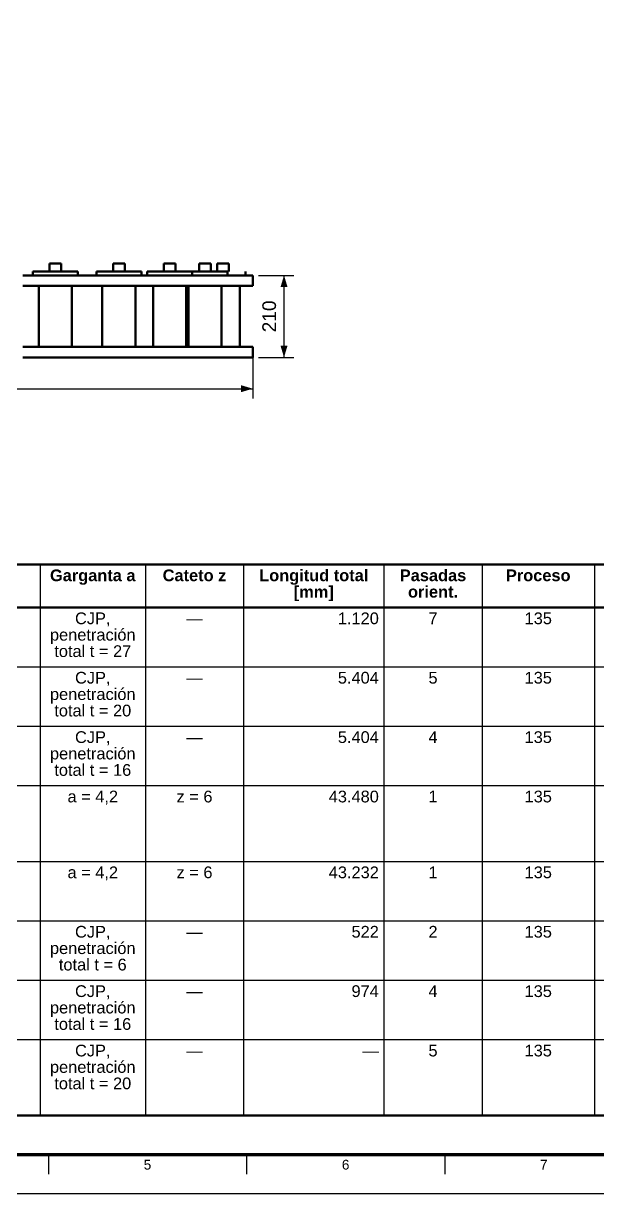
# Model space of a CAD drawing. Header units: millimetres. Extents: x 0 to 841, y 0 to 594.
# Drawn here: x 216.3 to 363.2, y 0 to 299.4 of the extents above; entities that cross this region are included whole.
import ezdxf
from ezdxf.enums import TextEntityAlignment as Align

# ---------------------------------------------------------------- set-up
doc = ezdxf.new("R2010")
doc.units = ezdxf.units.MM
for name, color, linetype, lineweight in [('COTA', 7, 'CONTINUOUS', 25), ('FINA', 7, 'CONTINUOUS', 25), ('MARCO', 7, 'CONTINUOUS', 70), ('TXT', 7, 'CONTINUOUS', 25), ('VIS', 7, 'CONTINUOUS', 50)]:
    doc.layers.add(name, color=color, linetype=linetype, lineweight=lineweight)
doc.styles.add('STD', font='LiberationSans-Regular.ttf')
doc.styles.add('STDB', font='LiberationSans-Bold.ttf')

msp = doc.modelspace()

# ---------------------------------------------------------------- linework, layer by layer
at = {"layer": 'COTA'}
for p, q in [((276.52, 234.96), (285.52, 234.96)), ((283.02, 213.96), (283.02, 234.96)), ((275.02, 215.16), (275.02, 203.46)), ((276.52, 213.96), (285.52, 213.96)), ((75.02, 205.96), (275.02, 205.96))]:
    msp.add_line(p, q, dxfattribs=at)
for points in [[(283.02, 234.96), (282.12, 231.96), (283.92, 231.96)], [(283.02, 213.96), (283.92, 216.96), (282.12, 216.96)], [(275.02, 205.96), (272.02, 206.86), (272.02, 205.06)]]:
    msp.add_solid(points, dxfattribs=at)
at = {"layer": 'FINA'}
for p, q in [((220.63, 161), (220.63, 20)), ((247.55, 161), (247.55, 20)), ((272.68, 161), (272.68, 20)), ((308.58, 161), (308.58, 20)), ((333.71, 161), (333.71, 20)), ((362.42, 161), (362.42, 20)), ((25, 150), (646, 150)), ((25, 134.8), (646, 134.8)), ((25, 119.6), (646, 119.6)), ((25, 104.4), (646, 104.4)), ((25, 85), (646, 85)), ((25, 69.8), (646, 69.8)), ((25, 54.6), (646, 54.6)), ((25, 39.4), (646, 39.4)), ((222.75, 10), (222.75, 5)), ((273.44, 10), (273.44, 5)), ((324.12, 10), (324.12, 5))]:
    msp.add_line(p, q, dxfattribs=at)
msp.add_lwpolyline([(0, 0), (841, 0), (841, 594), (0, 594)], close=True, dxfattribs=at)
at = {"layer": 'MARCO'}
msp.add_lwpolyline([(20, 10), (831, 10), (831, 584), (20, 584)], close=True, dxfattribs=at)
at = {"layer": 'VIS'}
msp.add_line((25, 20), (646, 20), dxfattribs=at)
for points in [[(223, 237.96), (223.12, 237.96), (223.24, 237.96), (223.36, 237.96), (223.48, 237.96), (223.6, 237.96), (223.72, 237.96), (223.84, 237.96), (223.96, 237.96), (224.08, 237.96), (224.2, 237.96), (224.32, 237.96), (224.44, 237.96), (224.56, 237.96), (224.68, 237.96), (224.8, 237.96), (224.92, 237.96), (225.04, 237.96), (225.16, 237.96), (225.28, 237.96), (225.4, 237.96), (225.52, 237.96), (225.64, 237.96), (225.76, 237.96), (225.88, 237.96), (226, 237.96)], [(223, 237.96), (223, 235.96)], [(226, 235.96), (226, 237.96)], [(239.28, 237.96), (239.4, 237.96), (239.52, 237.96), (239.64, 237.96), (239.76, 237.96), (239.88, 237.96), (240, 237.96), (240.12, 237.96), (240.24, 237.96), (240.36, 237.96), (240.48, 237.96), (240.6, 237.96), (240.72, 237.96), (240.84, 237.96), (240.96, 237.96), (241.08, 237.96), (241.2, 237.96), (241.32, 237.96), (241.44, 237.96), (241.56, 237.96), (241.68, 237.96), (241.8, 237.96), (241.92, 237.96), (242.04, 237.96), (242.16, 237.96), (242.28, 237.96)], [(239.28, 237.96), (239.28, 235.96)], [(242.28, 235.96), (242.28, 237.96)], [(252.27, 237.96), (252.39, 237.96), (252.51, 237.96), (252.63, 237.96), (252.75, 237.96), (252.87, 237.96), (252.99, 237.96), (253.11, 237.96), (253.23, 237.96), (253.35, 237.96), (253.47, 237.96), (253.59, 237.96), (253.71, 237.96), (253.83, 237.96), (253.95, 237.96), (254.07, 237.96), (254.19, 237.96), (254.31, 237.96), (254.43, 237.96), (254.55, 237.96), (254.67, 237.96), (254.79, 237.96), (254.91, 237.96), (255.03, 237.96), (255.15, 237.96), (255.27, 237.96)], [(252.27, 237.96), (252.27, 235.96)], [(255.27, 235.96), (255.27, 237.96)], [(261.3, 237.96), (261.42, 237.96), (261.54, 237.96), (261.66, 237.96), (261.78, 237.96), (261.9, 237.96), (262.02, 237.96), (262.14, 237.96), (262.26, 237.96), (262.38, 237.96), (262.5, 237.96), (262.62, 237.96), (262.74, 237.96), (262.86, 237.96), (262.98, 237.96), (263.1, 237.96), (263.22, 237.96), (263.34, 237.96), (263.46, 237.96), (263.58, 237.96), (263.7, 237.96), (263.82, 237.96), (263.94, 237.96), (264.06, 237.96), (264.18, 237.96), (264.3, 237.96)], [(261.3, 237.96), (261.3, 235.96)], [(264.3, 235.96), (264.3, 237.96)], [(265.94, 237.96), (266.06, 237.96), (266.18, 237.96), (266.3, 237.96), (266.42, 237.96), (266.54, 237.96), (266.66, 237.96), (266.78, 237.96), (266.9, 237.96), (267.02, 237.96), (267.14, 237.96), (267.26, 237.96), (267.38, 237.96), (267.5, 237.96), (267.62, 237.96), (267.74, 237.96), (267.86, 237.96), (267.98, 237.96), (268.1, 237.96), (268.22, 237.96), (268.34, 237.96), (268.46, 237.96), (268.58, 237.96), (268.7, 237.96), (268.82, 237.96), (268.94, 237.96)], [(265.94, 237.96), (265.94, 235.96)], [(265.94, 237.96), (265.94, 235.96)], [(268.94, 235.96), (268.94, 237.96)], [(268.94, 235.96), (268.94, 237.96)], [(216.22, 234.96), (216.62, 234.96), (217.02, 234.96), (217.42, 234.96), (217.82, 234.96), (218.22, 234.96), (218.62, 234.96), (219.02, 234.96), (219.42, 234.96), (219.82, 234.96), (220.22, 234.96), (220.62, 234.96), (221.02, 234.96), (221.42, 234.96), (221.82, 234.96), (222.22, 234.96), (222.62, 234.96), (223.02, 234.96), (223.42, 234.96), (223.82, 234.96), (224.22, 234.96), (224.62, 234.96), (225.02, 234.96), (225.42, 234.96), (225.82, 234.96), (226.22, 234.96), (226.62, 234.96), (227.02, 234.96), (227.42, 234.96), (227.82, 234.96), (228.22, 234.96), (228.62, 234.96), (229.02, 234.96), (229.42, 234.96), (229.82, 234.96), (230.22, 234.96), (230.62, 234.96), (231.02, 234.96), (231.42, 234.96), (231.82, 234.96), (232.22, 234.96), (232.62, 234.96), (233.02, 234.96), (233.42, 234.96), (233.82, 234.96), (234.22, 234.96), (234.62, 234.96), (235.02, 234.96), (235.42, 234.96), (235.82, 234.96), (236.22, 234.96), (236.62, 234.96), (237.02, 234.96), (237.42, 234.96), (237.82, 234.96), (238.22, 234.96), (238.62, 234.96), (239.02, 234.96), (239.42, 234.96), (239.82, 234.96), (240.22, 234.96), (240.62, 234.96), (241.02, 234.96), (241.42, 234.96), (241.82, 234.96), (242.22, 234.96), (242.62, 234.96), (243.02, 234.96), (243.42, 234.96), (243.82, 234.96), (244.22, 234.96), (244.62, 234.96), (245.02, 234.96), (245.42, 234.96), (245.82, 234.96), (246.22, 234.96), (246.62, 234.96), (247.02, 234.96), (247.42, 234.96), (247.82, 234.96), (248.22, 234.96), (248.62, 234.96), (249.02, 234.96), (249.42, 234.96), (249.82, 234.96), (250.22, 234.96), (250.62, 234.96), (251.02, 234.96), (251.42, 234.96), (251.82, 234.96), (252.22, 234.96), (252.62, 234.96), (253.02, 234.96), (253.42, 234.96), (253.82, 234.96), (254.22, 234.96), (254.62, 234.96), (255.02, 234.96), (255.42, 234.96), (255.82, 234.96), (256.22, 234.96), (256.62, 234.96), (257.02, 234.96), (257.42, 234.96), (257.82, 234.96), (258.22, 234.96), (258.62, 234.96), (259.02, 234.96), (259.42, 234.96), (259.82, 234.96), (260.22, 234.96), (260.62, 234.96), (261.02, 234.96), (261.42, 234.96), (261.82, 234.96), (262.22, 234.96), (262.62, 234.96), (263.02, 234.96), (263.42, 234.96), (263.82, 234.96), (264.22, 234.96), (264.62, 234.96), (265.02, 234.96), (265.42, 234.96), (265.82, 234.96), (266.22, 234.96), (266.62, 234.96), (267.02, 234.96), (267.42, 234.96), (267.82, 234.96), (268.22, 234.96), (268.62, 234.96), (269.02, 234.96), (269.42, 234.96), (269.82, 234.96), (270.22, 234.96), (270.62, 234.96), (271.02, 234.96), (271.42, 234.96), (271.82, 234.96), (272.22, 234.96), (272.62, 234.96), (273.02, 234.96), (273.42, 234.96), (273.82, 234.96), (274.22, 234.96), (274.62, 234.96), (275.02, 234.96)], [(218.75, 235.96), (218.87, 235.96), (218.99, 235.96), (219.11, 235.96), (219.23, 235.96), (219.35, 235.96), (219.48, 235.96), (219.6, 235.96), (219.72, 235.96), (219.84, 235.96), (219.96, 235.96), (220.08, 235.96), (220.2, 235.96), (220.32, 235.96), (220.44, 235.96), (220.56, 235.96), (220.69, 235.96), (220.81, 235.96), (220.93, 235.96), (221.05, 235.96), (221.17, 235.96), (221.29, 235.96), (221.41, 235.96), (221.53, 235.96), (221.65, 235.96), (221.78, 235.96), (221.9, 235.96), (222.02, 235.96), (222.14, 235.96), (222.26, 235.96), (222.38, 235.96), (222.5, 235.96), (222.62, 235.96), (222.74, 235.96), (222.86, 235.96), (222.99, 235.96), (223.11, 235.96), (223.23, 235.96), (223.35, 235.96), (223.47, 235.96), (223.59, 235.96), (223.71, 235.96), (223.83, 235.96), (223.95, 235.96), (224.08, 235.96), (224.2, 235.96), (224.32, 235.96), (224.44, 235.96), (224.56, 235.96), (224.68, 235.96), (224.8, 235.96), (224.92, 235.96), (225.04, 235.96), (225.16, 235.96), (225.29, 235.96), (225.41, 235.96), (225.53, 235.96), (225.65, 235.96), (225.77, 235.96), (225.89, 235.96), (226.01, 235.96), (226.13, 235.96), (226.25, 235.96), (226.38, 235.96), (226.5, 235.96), (226.62, 235.96), (226.74, 235.96), (226.86, 235.96), (226.98, 235.96), (227.1, 235.96), (227.22, 235.96), (227.34, 235.96), (227.46, 235.96), (227.59, 235.96), (227.71, 235.96), (227.83, 235.96), (227.95, 235.96), (228.07, 235.96), (228.19, 235.96), (228.31, 235.96), (228.43, 235.96), (228.55, 235.96), (228.68, 235.96), (228.8, 235.96), (228.92, 235.96), (229.04, 235.96), (229.16, 235.96), (229.28, 235.96), (229.4, 235.96), (229.52, 235.96), (229.64, 235.96), (229.76, 235.96), (229.89, 235.96), (230.01, 235.96), (230.13, 235.96), (230.25, 235.96)], [(218.75, 235.96), (218.75, 234.96)], [(230.25, 234.96), (230.25, 235.96)], [(235.03, 235.96), (235.15, 235.96), (235.27, 235.96), (235.39, 235.96), (235.51, 235.96), (235.64, 235.96), (235.76, 235.96), (235.88, 235.96), (236, 235.96), (236.12, 235.96), (236.24, 235.96), (236.36, 235.96), (236.48, 235.96), (236.6, 235.96), (236.73, 235.96), (236.85, 235.96), (236.97, 235.96), (237.09, 235.96), (237.21, 235.96), (237.33, 235.96), (237.45, 235.96), (237.57, 235.96), (237.69, 235.96), (237.81, 235.96), (237.94, 235.96), (238.06, 235.96), (238.18, 235.96), (238.3, 235.96), (238.42, 235.96), (238.54, 235.96), (238.66, 235.96), (238.78, 235.96), (238.9, 235.96), (239.03, 235.96), (239.15, 235.96), (239.27, 235.96), (239.39, 235.96), (239.51, 235.96), (239.63, 235.96), (239.75, 235.96), (239.87, 235.96), (239.99, 235.96), (240.11, 235.96), (240.24, 235.96), (240.36, 235.96), (240.48, 235.96), (240.6, 235.96), (240.72, 235.96), (240.84, 235.96), (240.96, 235.96), (241.08, 235.96), (241.2, 235.96), (241.33, 235.96), (241.45, 235.96), (241.57, 235.96), (241.69, 235.96), (241.81, 235.96), (241.93, 235.96), (242.05, 235.96), (242.17, 235.96), (242.29, 235.96), (242.41, 235.96), (242.54, 235.96), (242.66, 235.96), (242.78, 235.96), (242.9, 235.96), (243.02, 235.96), (243.14, 235.96), (243.26, 235.96), (243.38, 235.96), (243.5, 235.96), (243.63, 235.96), (243.75, 235.96), (243.87, 235.96), (243.99, 235.96), (244.11, 235.96), (244.23, 235.96), (244.35, 235.96), (244.47, 235.96), (244.59, 235.96), (244.71, 235.96), (244.84, 235.96), (244.96, 235.96), (245.08, 235.96), (245.2, 235.96), (245.32, 235.96), (245.44, 235.96), (245.56, 235.96), (245.68, 235.96), (245.8, 235.96), (245.93, 235.96), (246.05, 235.96), (246.17, 235.96), (246.29, 235.96), (246.41, 235.96), (246.53, 235.96)], [(235.03, 235.96), (235.03, 234.96)], [(246.53, 234.96), (246.53, 235.96)], [(248.02, 235.96), (248.14, 235.96), (248.26, 235.96), (248.38, 235.96), (248.5, 235.96), (248.62, 235.96), (248.74, 235.96), (248.86, 235.96), (248.98, 235.96), (249.1, 235.96), (249.23, 235.96), (249.35, 235.96), (249.47, 235.96), (249.59, 235.96), (249.71, 235.96), (249.83, 235.96), (249.95, 235.96), (250.07, 235.96), (250.19, 235.96), (250.32, 235.96), (250.44, 235.96), (250.56, 235.96), (250.68, 235.96), (250.8, 235.96), (250.92, 235.96), (251.04, 235.96), (251.16, 235.96), (251.28, 235.96), (251.4, 235.96), (251.53, 235.96), (251.65, 235.96), (251.77, 235.96), (251.89, 235.96), (252.01, 235.96), (252.13, 235.96), (252.25, 235.96), (252.37, 235.96), (252.49, 235.96), (252.62, 235.96), (252.74, 235.96), (252.86, 235.96), (252.98, 235.96), (253.1, 235.96), (253.22, 235.96), (253.34, 235.96), (253.46, 235.96), (253.58, 235.96), (253.7, 235.96), (253.83, 235.96), (253.95, 235.96), (254.07, 235.96), (254.19, 235.96), (254.31, 235.96), (254.43, 235.96), (254.55, 235.96), (254.67, 235.96), (254.79, 235.96), (254.92, 235.96), (255.04, 235.96), (255.16, 235.96), (255.28, 235.96), (255.4, 235.96), (255.52, 235.96), (255.64, 235.96), (255.76, 235.96), (255.88, 235.96), (256, 235.96), (256.13, 235.96), (256.25, 235.96), (256.37, 235.96), (256.49, 235.96), (256.61, 235.96), (256.73, 235.96), (256.85, 235.96), (256.97, 235.96), (257.09, 235.96), (257.22, 235.96), (257.34, 235.96), (257.46, 235.96), (257.58, 235.96), (257.7, 235.96), (257.82, 235.96), (257.94, 235.96), (258.06, 235.96), (258.18, 235.96), (258.3, 235.96), (258.43, 235.96), (258.55, 235.96), (258.67, 235.96), (258.79, 235.96), (258.91, 235.96), (259.03, 235.96), (259.15, 235.96), (259.27, 235.96), (259.39, 235.96), (259.52, 235.96)], [(248.02, 235.96), (248.02, 234.96)], [(259.52, 234.96), (259.52, 235.96)], [(259.52, 235.96), (259.64, 235.96), (259.76, 235.96), (259.88, 235.96), (260, 235.96), (260.12, 235.96), (260.24, 235.96), (260.36, 235.96), (260.48, 235.96), (260.6, 235.96), (260.72, 235.96), (260.84, 235.96), (260.96, 235.96), (261.08, 235.96), (261.2, 235.96), (261.32, 235.96), (261.44, 235.96), (261.56, 235.96), (261.68, 235.96), (261.8, 235.96), (261.92, 235.96), (262.05, 235.96), (262.17, 235.96), (262.29, 235.96), (262.41, 235.96), (262.53, 235.96), (262.65, 235.96), (262.77, 235.96), (262.89, 235.96), (263.01, 235.96), (263.13, 235.96), (263.25, 235.96), (263.37, 235.96), (263.49, 235.96), (263.61, 235.96), (263.73, 235.96), (263.85, 235.96), (263.97, 235.96), (264.09, 235.96), (264.21, 235.96), (264.33, 235.96), (264.45, 235.96), (264.58, 235.96), (264.7, 235.96), (264.82, 235.96), (264.94, 235.96), (265.06, 235.96), (265.18, 235.96), (265.3, 235.96), (265.42, 235.96), (265.54, 235.96), (265.66, 235.96), (265.78, 235.96), (265.9, 235.96), (266.02, 235.96), (266.14, 235.96), (266.26, 235.96), (266.38, 235.96), (266.5, 235.96), (266.62, 235.96), (266.74, 235.96), (266.86, 235.96), (266.98, 235.96), (267.11, 235.96), (267.23, 235.96), (267.35, 235.96), (267.47, 235.96), (267.59, 235.96), (267.71, 235.96), (267.83, 235.96), (267.95, 235.96), (268.07, 235.96), (268.19, 235.96), (268.31, 235.96), (268.43, 235.96), (268.55, 235.96)], [(268.55, 234.96), (268.55, 235.96)], [(273.19, 234.96), (273.19, 235.96)], [(273.19, 234.96), (273.19, 235.96)], [(275.02, 232.26), (275.02, 234.96)], [(216.22, 232.26), (216.62, 232.26), (217.02, 232.26), (217.42, 232.26), (217.82, 232.26), (218.22, 232.26), (218.62, 232.26), (219.02, 232.26), (219.42, 232.26), (219.82, 232.26), (220.22, 232.26), (220.62, 232.26), (221.02, 232.26), (221.42, 232.26), (221.82, 232.26), (222.22, 232.26), (222.62, 232.26), (223.02, 232.26), (223.42, 232.26), (223.82, 232.26), (224.22, 232.26), (224.62, 232.26), (225.02, 232.26), (225.42, 232.26), (225.82, 232.26), (226.22, 232.26), (226.62, 232.26), (227.02, 232.26), (227.42, 232.26), (227.82, 232.26), (228.22, 232.26), (228.62, 232.26), (229.02, 232.26), (229.42, 232.26), (229.82, 232.26), (230.22, 232.26), (230.62, 232.26), (231.02, 232.26), (231.42, 232.26), (231.82, 232.26), (232.22, 232.26), (232.62, 232.26), (233.02, 232.26), (233.42, 232.26), (233.82, 232.26), (234.22, 232.26), (234.62, 232.26), (235.02, 232.26), (235.42, 232.26), (235.82, 232.26), (236.22, 232.26), (236.62, 232.26), (237.02, 232.26), (237.42, 232.26), (237.82, 232.26), (238.22, 232.26), (238.62, 232.26), (239.02, 232.26), (239.42, 232.26), (239.82, 232.26), (240.22, 232.26), (240.62, 232.26), (241.02, 232.26), (241.42, 232.26), (241.82, 232.26), (242.22, 232.26), (242.62, 232.26), (243.02, 232.26), (243.42, 232.26), (243.82, 232.26), (244.22, 232.26), (244.62, 232.26), (245.02, 232.26), (245.42, 232.26), (245.82, 232.26), (246.22, 232.26), (246.62, 232.26), (247.02, 232.26), (247.42, 232.26), (247.82, 232.26), (248.22, 232.26), (248.62, 232.26), (249.02, 232.26), (249.42, 232.26), (249.82, 232.26), (250.22, 232.26), (250.62, 232.26), (251.02, 232.26), (251.42, 232.26), (251.82, 232.26), (252.22, 232.26), (252.62, 232.26), (253.02, 232.26), (253.42, 232.26), (253.82, 232.26), (254.22, 232.26), (254.62, 232.26), (255.02, 232.26), (255.42, 232.26), (255.82, 232.26), (256.22, 232.26), (256.62, 232.26), (257.02, 232.26), (257.42, 232.26), (257.82, 232.26), (258.22, 232.26), (258.62, 232.26), (259.02, 232.26), (259.42, 232.26), (259.82, 232.26), (260.22, 232.26), (260.62, 232.26), (261.02, 232.26), (261.42, 232.26), (261.82, 232.26), (262.22, 232.26), (262.62, 232.26), (263.02, 232.26), (263.42, 232.26), (263.82, 232.26), (264.22, 232.26), (264.62, 232.26), (265.02, 232.26), (265.42, 232.26), (265.82, 232.26), (266.22, 232.26), (266.62, 232.26), (267.02, 232.26), (267.42, 232.26), (267.82, 232.26), (268.22, 232.26), (268.62, 232.26), (269.02, 232.26), (269.42, 232.26), (269.82, 232.26), (270.22, 232.26), (270.62, 232.26), (271.02, 232.26), (271.42, 232.26), (271.82, 232.26), (272.22, 232.26), (272.62, 232.26), (273.02, 232.26), (273.42, 232.26), (273.82, 232.26), (274.22, 232.26), (274.62, 232.26), (275.02, 232.26)], [(220.25, 232.26), (220.25, 216.66)], [(228.75, 216.66), (228.75, 232.26)], [(236.53, 232.26), (236.53, 216.66)], [(245.03, 216.66), (245.03, 232.26)], [(249.52, 232.26), (249.52, 216.66)], [(258.02, 216.66), (258.02, 232.26)], [(258.55, 232.26), (258.55, 216.66)], [(267.05, 216.66), (267.05, 232.26)], [(271.69, 216.66), (271.69, 232.26)], [(271.69, 216.66), (271.69, 232.26)], [(216.22, 216.66), (216.62, 216.66), (217.02, 216.66), (217.42, 216.66), (217.82, 216.66), (218.22, 216.66), (218.62, 216.66), (219.02, 216.66), (219.42, 216.66), (219.82, 216.66), (220.22, 216.66), (220.62, 216.66), (221.02, 216.66), (221.42, 216.66), (221.82, 216.66), (222.22, 216.66), (222.62, 216.66), (223.02, 216.66), (223.42, 216.66), (223.82, 216.66), (224.22, 216.66), (224.62, 216.66), (225.02, 216.66), (225.42, 216.66), (225.82, 216.66), (226.22, 216.66), (226.62, 216.66), (227.02, 216.66), (227.42, 216.66), (227.82, 216.66), (228.22, 216.66), (228.62, 216.66), (229.02, 216.66), (229.42, 216.66), (229.82, 216.66), (230.22, 216.66), (230.62, 216.66), (231.02, 216.66), (231.42, 216.66), (231.82, 216.66), (232.22, 216.66), (232.62, 216.66), (233.02, 216.66), (233.42, 216.66), (233.82, 216.66), (234.22, 216.66), (234.62, 216.66), (235.02, 216.66), (235.42, 216.66), (235.82, 216.66), (236.22, 216.66), (236.62, 216.66), (237.02, 216.66), (237.42, 216.66), (237.82, 216.66), (238.22, 216.66), (238.62, 216.66), (239.02, 216.66), (239.42, 216.66), (239.82, 216.66), (240.22, 216.66), (240.62, 216.66), (241.02, 216.66), (241.42, 216.66), (241.82, 216.66), (242.22, 216.66), (242.62, 216.66), (243.02, 216.66), (243.42, 216.66), (243.82, 216.66), (244.22, 216.66), (244.62, 216.66), (245.02, 216.66), (245.42, 216.66), (245.82, 216.66), (246.22, 216.66), (246.62, 216.66), (247.02, 216.66), (247.42, 216.66), (247.82, 216.66), (248.22, 216.66), (248.62, 216.66), (249.02, 216.66), (249.42, 216.66), (249.82, 216.66), (250.22, 216.66), (250.62, 216.66), (251.02, 216.66), (251.42, 216.66), (251.82, 216.66), (252.22, 216.66), (252.62, 216.66), (253.02, 216.66), (253.42, 216.66), (253.82, 216.66), (254.22, 216.66), (254.62, 216.66), (255.02, 216.66), (255.42, 216.66), (255.82, 216.66), (256.22, 216.66), (256.62, 216.66), (257.02, 216.66), (257.42, 216.66), (257.82, 216.66), (258.22, 216.66), (258.62, 216.66), (259.02, 216.66), (259.42, 216.66), (259.82, 216.66), (260.22, 216.66), (260.62, 216.66), (261.02, 216.66), (261.42, 216.66), (261.82, 216.66), (262.22, 216.66), (262.62, 216.66), (263.02, 216.66), (263.42, 216.66), (263.82, 216.66), (264.22, 216.66), (264.62, 216.66), (265.02, 216.66), (265.42, 216.66), (265.82, 216.66), (266.22, 216.66), (266.62, 216.66), (267.02, 216.66), (267.42, 216.66), (267.82, 216.66), (268.22, 216.66), (268.62, 216.66), (269.02, 216.66), (269.42, 216.66), (269.82, 216.66), (270.22, 216.66), (270.62, 216.66), (271.02, 216.66), (271.42, 216.66), (271.82, 216.66), (272.22, 216.66), (272.62, 216.66), (273.02, 216.66), (273.42, 216.66), (273.82, 216.66), (274.22, 216.66), (274.62, 216.66), (275.02, 216.66)], [(275.02, 213.96), (275.02, 216.66)], [(216.22, 213.96), (216.62, 213.96), (217.02, 213.96), (217.42, 213.96), (217.82, 213.96), (218.22, 213.96), (218.62, 213.96), (219.02, 213.96), (219.42, 213.96), (219.82, 213.96), (220.22, 213.96), (220.62, 213.96), (221.02, 213.96), (221.42, 213.96), (221.82, 213.96), (222.22, 213.96), (222.62, 213.96), (223.02, 213.96), (223.42, 213.96), (223.82, 213.96), (224.22, 213.96), (224.62, 213.96), (225.02, 213.96), (225.42, 213.96), (225.82, 213.96), (226.22, 213.96), (226.62, 213.96), (227.02, 213.96), (227.42, 213.96), (227.82, 213.96), (228.22, 213.96), (228.62, 213.96), (229.02, 213.96), (229.42, 213.96), (229.82, 213.96), (230.22, 213.96), (230.62, 213.96), (231.02, 213.96), (231.42, 213.96), (231.82, 213.96), (232.22, 213.96), (232.62, 213.96), (233.02, 213.96), (233.42, 213.96), (233.82, 213.96), (234.22, 213.96), (234.62, 213.96), (235.02, 213.96), (235.42, 213.96), (235.82, 213.96), (236.22, 213.96), (236.62, 213.96), (237.02, 213.96), (237.42, 213.96), (237.82, 213.96), (238.22, 213.96), (238.62, 213.96), (239.02, 213.96), (239.42, 213.96), (239.82, 213.96), (240.22, 213.96), (240.62, 213.96), (241.02, 213.96), (241.42, 213.96), (241.82, 213.96), (242.22, 213.96), (242.62, 213.96), (243.02, 213.96), (243.42, 213.96), (243.82, 213.96), (244.22, 213.96), (244.62, 213.96), (245.02, 213.96), (245.42, 213.96), (245.82, 213.96), (246.22, 213.96), (246.62, 213.96), (247.02, 213.96), (247.42, 213.96), (247.82, 213.96), (248.22, 213.96), (248.62, 213.96), (249.02, 213.96), (249.42, 213.96), (249.82, 213.96), (250.22, 213.96), (250.62, 213.96), (251.02, 213.96), (251.42, 213.96), (251.82, 213.96), (252.22, 213.96), (252.62, 213.96), (253.02, 213.96), (253.42, 213.96), (253.82, 213.96), (254.22, 213.96), (254.62, 213.96), (255.02, 213.96), (255.42, 213.96), (255.82, 213.96), (256.22, 213.96), (256.62, 213.96), (257.02, 213.96), (257.42, 213.96), (257.82, 213.96), (258.22, 213.96), (258.62, 213.96), (259.02, 213.96), (259.42, 213.96), (259.82, 213.96), (260.22, 213.96), (260.62, 213.96), (261.02, 213.96), (261.42, 213.96), (261.82, 213.96), (262.22, 213.96), (262.62, 213.96), (263.02, 213.96), (263.42, 213.96), (263.82, 213.96), (264.22, 213.96), (264.62, 213.96), (265.02, 213.96), (265.42, 213.96), (265.82, 213.96), (266.22, 213.96), (266.62, 213.96), (267.02, 213.96), (267.42, 213.96), (267.82, 213.96), (268.22, 213.96), (268.62, 213.96), (269.02, 213.96), (269.42, 213.96), (269.82, 213.96), (270.22, 213.96), (270.62, 213.96), (271.02, 213.96), (271.42, 213.96), (271.82, 213.96), (272.22, 213.96), (272.62, 213.96), (273.02, 213.96), (273.42, 213.96), (273.82, 213.96), (274.22, 213.96), (274.62, 213.96), (275.02, 213.96)]]:
    msp.add_lwpolyline(points, dxfattribs=at)
msp.add_lwpolyline([(25, 150), (646, 150), (646, 161), (25, 161)], close=True, dxfattribs=at)

# ---------------------------------------------------------------- texts
at = {"layer": 'TXT', "style": 'STD'}
msp.add_text('210', height=3.5, rotation=90, dxfattribs=at).set_placement((282.02, 224.46), align=Align.BOTTOM_CENTER)
at = {"layer": 'TXT'}
for s, height, style, p in [('Garganta a', 3, 'STDB', (234.09, 158.2)), ('Cateto z', 3, 'STDB', (260.12, 158.2)), ('Longitud total', 3, 'STDB', (290.63, 158.2)), ('Pasadas', 3, 'STDB', (321.14, 158.2)), ('Proceso', 3, 'STDB', (348.06, 158.2)), ('[mm]', 3, 'STDB', (290.63, 154)), ('orient.', 3, 'STDB', (321.14, 154)), ('CJP,', 3, 'STD', (234.09, 147.2)), ('—', 3, 'STD', (260.12, 147.2)), ('7', 3, 'STD', (321.14, 147.2)), ('135', 3, 'STD', (348.06, 147.2)), ('penetración', 3, 'STD', (234.09, 143)), ('total t = 27', 3, 'STD', (234.09, 138.8)), ('CJP,', 3, 'STD', (234.09, 132)), ('—', 3, 'STD', (260.12, 132)), ('5', 3, 'STD', (321.14, 132)), ('135', 3, 'STD', (348.06, 132)), ('penetración', 3, 'STD', (234.09, 127.8)), ('total t = 20', 3, 'STD', (234.09, 123.6)), ('CJP,', 3, 'STD', (234.09, 116.8)), ('4', 3, 'STD', (321.14, 116.8)), ('135', 3, 'STD', (348.06, 116.8)), ('penetración', 3, 'STD', (234.09, 112.6)), ('—', 3, 'STD', (260.12, 116.8)), ('total t = 16', 3, 'STD', (234.09, 108.4)), ('a = 4,2', 3, 'STD', (234.09, 101.6)), ('z = 6', 3, 'STD', (260.12, 101.6)), ('1', 3, 'STD', (321.14, 101.6)), ('135', 3, 'STD', (348.06, 101.6)), ('a = 4,2', 3, 'STD', (234.09, 82.2)), ('z = 6', 3, 'STD', (260.12, 82.2)), ('1', 3, 'STD', (321.14, 82.2)), ('135', 3, 'STD', (348.06, 82.2)), ('CJP,', 3, 'STD', (234.09, 67)), ('—', 3, 'STD', (260.12, 67)), ('2', 3, 'STD', (321.14, 67)), ('135', 3, 'STD', (348.06, 67)), ('penetración', 3, 'STD', (234.09, 62.8)), ('total t = 6', 3, 'STD', (234.09, 58.6)), ('CJP,', 3, 'STD', (234.09, 51.8)), ('—', 3, 'STD', (260.12, 51.8)), ('4', 3, 'STD', (321.14, 51.8)), ('135', 3, 'STD', (348.06, 51.8)), ('penetración', 3, 'STD', (234.09, 47.6)), ('total t = 16', 3, 'STD', (234.09, 43.4)), ('CJP,', 3, 'STD', (234.09, 36.6)), ('—', 3, 'STD', (260.12, 36.6)), ('5', 3, 'STD', (321.14, 36.6)), ('135', 3, 'STD', (348.06, 36.6)), ('penetración', 3, 'STD', (234.09, 32.4)), ('total t = 20', 3, 'STD', (234.09, 28.2)), ('5', 2.5, 'STD', (248.09, 7.4)), ('6', 2.5, 'STD', (298.78, 7.4)), ('7', 2.5, 'STD', (349.47, 7.4))]:
    msp.add_text(s, height=height, dxfattribs=dict(at, style=style)).set_placement(p, align=Align.MIDDLE_CENTER)
at = {"layer": 'TXT', "style": 'STD'}
for s, p in [('1.120', (307.28, 147.2)), ('5.404', (307.28, 132)), ('5.404', (307.28, 116.8)), ('43.480', (307.28, 101.6)), ('43.232', (307.28, 82.2)), ('522', (307.28, 67)), ('974', (307.28, 51.8)), ('—', (307.28, 36.6))]:
    msp.add_text(s, height=3, dxfattribs=at).set_placement(p, align=Align.MIDDLE_RIGHT)

doc.saveas('drawing.dxf')
